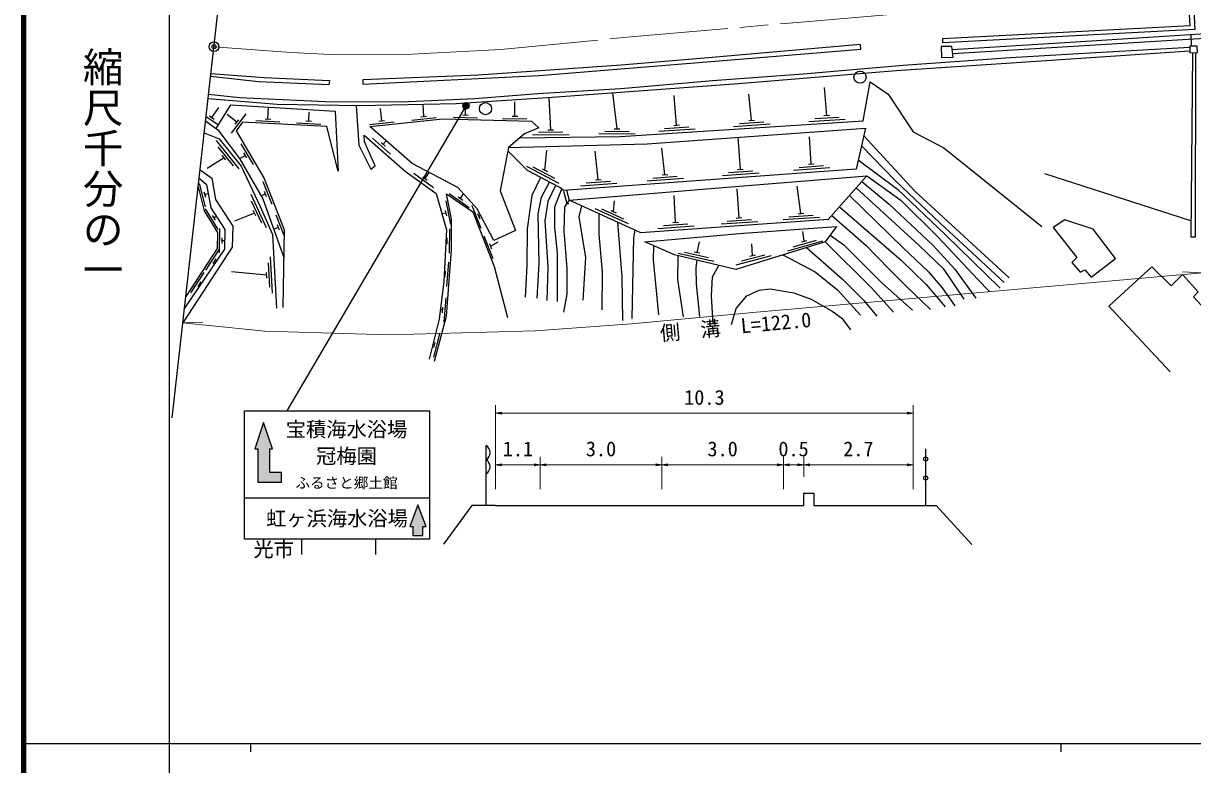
# Model space of a CAD drawing. Units: millimetres at full size, sheet at 1:1000, with parts at other scales. Extents: x 40000 to 680000, y 20000 to 380000.
# Drawn here: x 40000 to 184246, y 202409 to 293896 of the extents above; entities that cross this region are included whole.
import ezdxf
from ezdxf.enums import TextEntityAlignment as Align

# ---------------------------------------------------------------- set-up
doc = ezdxf.new("R2010")
doc.units = ezdxf.units.MM
doc.header["$LTSCALE"] = 1000
doc.header["$PDMODE"] = 32
doc.header["$PDSIZE"] = 500
doc.linetypes.add('CHAIN', pattern=[18.5, 12, -1.5, 3.5, -1.5])
for name, color, linetype, lineweight in [('M-BGD', 7, 'Continuous', 25), ('M-BMK', 2, 'CHAIN', 13), ('M-BMK-OTRS', 5, 'Continuous', 25), ('M-BMK-SRVR', 3, 'Continuous', 25), ('M-STR-HTXT', 7, 'Continuous', 13), ('M-STR-STRC', 7, 'Continuous', 25), ('M-TTL', 2, 'Continuous', 140), ('M-TTL-BAND', 7, 'Continuous', 25)]:
    doc.layers.add(name, color=color, linetype=linetype, lineweight=lineweight)
doc.layers.add('M-OTRS', color=6, linetype='Continuous')
doc.styles.add('@ＭＳ ゴシック', font='')
doc.styles.add('ＭＳ ゴシック', font='')
doc.styles.get('@ＭＳ ゴシック').set_extended_font_data('@MS Gothic')
doc.styles.get('ＭＳ ゴシック').set_extended_font_data('MS Gothic')

# ---------------------------------------------------------------- blocks, each defined once
blk = doc.blocks.new('open_arrow')
at = {"color": 0, "linetype": 'Continuous', "lineweight": -2}
blk.add_lwpolyline([(7.5, 1.25), (0, 0), (7.5, -1.25)], dxfattribs=at)

msp = doc.modelspace()

# ---------------------------------------------------------------- hatches: boundary and pattern name
at = {"layer": 'M-STR-STRC'}
for points in [[(94941, 283933, 1), (94266, 283503, 1)], [(68943, 237288), (68943, 241368), (68543, 241368), (69643, 244617), (70743, 241368), (70343, 241368), (70343, 238488), (71848, 238488), (71848, 237288)], [(88071, 230682), (88071, 231806), (87671, 231806), (88671, 234488), (89671, 231806), (89271, 231806), (89271, 230682)]]:
    msp.add_hatch(color=256, dxfattribs=at).paths.add_polyline_path(points)

# ---------------------------------------------------------------- linework, layer by layer
at = {"layer": 'M-BGD'}
for p, q in [((187109, 292119), (154647, 290136)), ((184033, 292516), (184050, 291088)), ((139111, 282534), (138852, 285966)), ((143618, 281877), (144447, 286681)), ((100630, 282433), (100648, 284232)), ((105065, 280771), (104883, 284750)), ((113235, 280884), (112723, 285334)), ((120581, 281330), (120284, 284991)), ((129830, 281931), (129512, 285176)), ((63265, 282267), (64114, 283504)), ((70174, 282110), (70251, 283550)), ((75210, 281841), (75269, 282954)), ((84217, 281882), (84063, 283374)), ((89387, 282415), (89333, 283913)), ((94549, 282587), (94587, 284074)), ((62544, 282398), (64060, 281358)), ((62976, 282465), (63554, 282069)), ((66344, 281712), (65159, 282630)), ((65663, 280342), (67501, 282713)), ((66130, 281435), (66559, 281988)), ((68660, 281890), (71656, 281730)), ((69824, 282129), (70523, 282091)), ((73696, 281622), (76691, 281462)), ((74860, 281860), (75559, 281823)), ((82755, 281430), (85739, 281737)), ((83868, 281846), (84565, 281918)), ((87926, 281963), (90910, 282270)), ((89039, 282379), (89735, 282451)), ((93042, 282325), (96041, 282249)), ((94200, 282596), (94899, 282578)), ((99123, 282171), (102122, 282096)), ((100281, 282442), (100980, 282425)), ((120232, 281307), (120930, 281353)), ((127623, 281186), (132114, 281478)), ((128352, 281534), (131346, 281729)), ((129480, 281908), (130179, 281954)), ((136905, 281790), (141395, 282081)), ((137634, 282138), (140628, 282332)), ((138762, 282512), (139460, 282557)), ((102823, 280142), (107322, 280199)), ((103569, 280452), (106569, 280489)), ((104715, 280766), (105415, 280775)), ((110977, 280314), (115477, 280255)), ((111731, 280604), (114731, 280564)), ((112885, 280889), (113585, 280880)), ((118375, 280586), (122865, 280877)), ((119104, 280934), (122097, 281128)), ((128465, 275894), (128182, 279850)), ((137201, 276527), (136997, 279912)), ((66628, 275935), (63809, 279442)), ((65925, 276332), (64045, 278670)), ((68402, 276459), (66884, 279047)), ((83058, 279745), (85310, 277763)), ((84119, 279210), (84645, 278748)), ((84382, 278979), (84760, 279409)), ((119136, 275217), (118769, 278496)), ((64751, 277313), (62663, 275973)), ((64970, 277040), (64532, 277586)), ((67384, 277601), (66669, 277182)), ((67561, 277299), (67207, 277903)), ((104330, 275762), (104564, 278254)), ((110916, 274620), (110527, 278134)), ((102061, 276283), (106039, 274180)), ((102864, 276198), (105516, 274796)), ((104021, 275926), (104640, 275598)), ((126991, 275486), (129983, 275703)), ((128116, 275868), (128815, 275919)), ((135001, 275766), (139489, 276092)), ((135727, 276120), (138719, 276337)), ((136852, 276502), (137550, 276553)), ((61706, 274152), (62440, 271244)), ((70688, 271533), (69593, 274326)), ((88153, 275392), (90597, 273652)), ((89264, 274969), (89834, 274563)), ((89549, 274766), (90069, 275497)), ((108715, 273859), (113204, 274184)), ((109442, 274212), (112434, 274429)), ((110567, 274595), (111265, 274645)), ((116936, 274455), (121424, 274781)), ((117662, 274809), (120654, 275026)), ((118787, 275191), (119485, 275242)), ((126265, 275132), (130753, 275458)), ((184043, 269527), (166029, 275346)), ((62278, 273111), (62449, 272432)), ((62364, 272771), (62807, 272883)), ((70005, 268678), (68101, 272756)), ((69861, 272820), (69333, 272613)), ((69989, 272494), (69734, 273146)), ((92527, 272899), (94985, 271179)), ((93928, 272285), (94315, 272838)), ((120461, 269338), (120275, 272658)), ((128301, 269891), (128059, 273465)), ((135924, 270429), (135446, 273817)), ((69416, 269231), (68147, 271949)), ((92742, 269056), (92171, 272001)), ((93641, 272485), (94215, 272084)), ((95343, 271402), (96439, 268609)), ((112801, 270672), (112937, 271989)), ((62438, 271025), (64009, 268469)), ((63296, 270202), (63663, 269606)), ((63479, 269904), (63780, 270089)), ((68510, 270463), (66034, 269466)), ((68658, 270146), (68362, 270780)), ((72179, 267729), (71203, 270219)), ((92162, 270471), (91640, 270370)), ((92229, 270127), (92096, 270815)), ((96042, 270441), (96298, 269789)), ((96170, 270115), (96397, 270204)), ((110504, 271058), (114600, 269193)), ((111311, 271020), (114041, 269777)), ((112482, 270817), (113119, 270527)), ((127952, 269867), (128650, 269916)), ((133722, 269672), (138211, 269989)), ((134449, 270024), (137442, 270236)), ((135575, 270405), (136274, 270454)), ((64206, 268592), (64143, 265593)), ((71471, 268713), (70882, 268482)), ((71599, 268387), (71343, 269038)), ((92587, 265522), (92604, 268522)), ((118259, 268581), (122747, 268898)), ((118986, 268933), (121978, 269144)), ((120112, 269313), (120810, 269363)), ((126099, 269134), (130588, 269451)), ((126826, 269486), (129818, 269698)), ((64482, 267436), (64467, 266736)), ((64474, 267086), (64818, 267079)), ((92296, 267024), (92108, 267025)), ((92294, 266674), (92298, 267374)), ((96808, 267669), (97903, 264876)), ((97635, 266382), (98582, 266943)), ((123106, 265635), (123396, 266939)), ((134327, 265808), (138645, 267074)), ((134962, 266307), (137841, 267151)), ((135981, 266918), (136653, 267115)), ((136317, 267016), (136143, 268218)), ((64111, 265959), (62473, 263445)), ((97507, 266708), (97763, 266056)), ((120780, 265538), (125173, 264561)), ((121577, 265668), (124506, 265017)), ((122765, 265711), (123448, 265559)), ((129964, 265250), (129854, 266700)), ((63735, 264832), (63353, 264245)), ((63544, 264538), (63727, 264419)), ((70396, 261326), (70231, 264321)), ((70737, 260593), (70489, 265087)), ((92250, 261436), (92475, 264428)), ((127937, 264104), (132293, 265235)), ((128588, 264583), (131491, 265337)), ((129625, 265162), (130303, 265338)), ((62270, 263132), (60632, 260619)), ((70014, 262807), (65685, 263243)), ((70033, 262457), (69995, 263156)), ((92063, 262954), (91901, 262966)), ((92037, 262605), (92090, 263303)), ((61893, 262005), (61511, 261418)), ((61702, 261712), (61837, 261624)), ((91918, 257019), (92143, 260011)), ((91732, 258537), (91428, 258560)), ((91705, 258188), (91758, 258886)), ((90620, 252687), (91389, 255587)), ((90714, 254214), (90521, 254266)), ((90624, 253876), (90804, 254552)), ((97072, 234406), (97072, 241798)), ((151323, 234406), (151323, 241390)), ((136262, 234406), (136262, 235923)), ((95321, 234406), (91833, 229621)), ((98262, 234406), (95321, 234406)), ((152628, 234406), (157020, 229576))]:
    msp.add_line(p, q, dxfattribs=at)
for points in [[(153399, 292035), (183958, 293623), (183200, 306034), (183863, 306051), (184527, 293130), (153439, 291478), (153410, 292035)], [(154596, 290679), (171710, 291744), (187155, 292712)], [(62793, 284615), (71292, 283914), (81427, 283753), (93376, 283995), (105216, 284772), (128211, 286495), (147688, 288071), (164925, 289237), (183890, 290521)], [(62852, 285141), (66658, 284734), (77267, 284258), (86631, 284231), (95707, 284623), (103464, 285237), (113692, 285877), (125001, 286830), (136207, 287654), (148523, 288751), (161792, 289679), (171548, 290266), (183890, 290963)], [(184224, 290286), (184026, 267558), (184621, 267558), (184654, 290296)], [(63141, 287719), (69699, 287225), (77760, 286850), (77703, 286301), (69005, 286676), (63099, 287339)], [(144447, 286681), (146683, 285177), (149774, 280525), (153573, 278553), (165648, 268842)], [(63784, 280908), (65580, 283828), (78476, 283058), (78854, 275656), (77422, 281154), (67040, 281708), (66269, 280627), (69717, 274747), (72192, 268431), (72008, 258848)], [(81046, 283759), (81396, 278879), (82860, 275896), (83391, 276299), (82091, 279282), (82036, 280105), (87109, 275640), (90936, 272913), (92179, 268420), (91854, 262028), (91285, 257394), (90079, 252458)], [(62486, 281876), (63986, 280757), (66649, 277216), (69538, 272260), (72126, 264983)], [(101276, 279774), (113665, 279930), (143618, 281877)], [(62319, 280386), (64158, 279638), (66859, 276278), (69231, 271298), (70732, 267848), (71234, 258749)], [(99837, 278558), (116965, 279048), (143894, 280974), (142732, 275892), (106635, 273272), (106160, 273625), (102182, 275728), (99764, 278171)], [(143679, 280035), (149985, 273192), (161600, 262483)], [(143396, 278795), (147571, 274475), (153093, 269233), (160992, 261927)], [(142999, 277062), (147833, 273450), (153736, 267828), (160523, 261199)], [(61808, 275834), (63265, 274806), (63704, 272165), (65824, 268853), (65739, 266278), (59686, 256918)], [(61693, 274806), (62608, 274011), (63119, 271113), (64840, 268447), (64801, 266008), (59891, 258744)], [(103796, 274874), (102713, 272657), (102147, 268553), (102120, 264014), (101908, 260123)], [(103397, 259962), (103613, 264255), (103505, 270390), (103924, 272466), (104891, 274295)], [(106993, 273298), (107342, 272074), (126276, 273642), (144043, 275063), (139293, 269678), (116183, 268047), (107342, 272074)], [(143452, 274393), (146796, 271593), (152251, 266499), (154916, 263563), (157501, 260000)], [(144043, 275063), (148248, 272095), (152798, 267566), (157711, 262326), (159172, 260786)], [(61569, 273704), (62309, 270773), (63953, 268097), (63911, 266096), (60051, 260170)], [(90703, 252197), (92182, 257771), (92796, 265948), (92818, 269751), (92214, 272866), (95429, 270617), (98069, 263888), (99720, 257612)], [(105634, 273902), (104689, 271921), (104343, 269521), (104707, 263789), (104580, 259689)], [(106398, 273448), (105509, 271205), (105509, 268714), (105872, 265569), (105836, 259584)], [(106621, 273192), (107058, 271663), (107274, 271681)], [(141907, 272642), (148476, 266215), (151645, 263214), (153338, 261271), (154897, 259025)], [(142748, 273595), (150507, 266496), (153473, 263635), (156004, 259876)], [(107342, 272074), (106766, 271267), (106678, 268247), (107045, 263629), (107035, 260459), (106650, 258270)], [(108864, 271381), (108505, 270015), (109339, 265016), (109008, 259734)], [(140685, 271256), (148282, 264668), (151326, 261706), (153706, 258925)], [(110982, 270417), (110980, 267870), (111391, 263198), (111378, 258539)], [(139735, 270180), (143955, 266481), (146822, 263575), (148911, 261477), (151926, 258596)], [(113310, 269356), (113822, 262624), (113921, 257224)], [(115452, 268380), (115251, 267460), (115083, 257463)], [(138930, 266943), (144621, 261244), (147339, 258272)], [(139538, 267763), (141206, 266564), (145888, 261884), (149679, 258496)], [(117753, 266442), (117702, 264701), (118370, 257905)], [(136625, 266225), (141070, 262310), (143697, 259712), (145275, 257741)], [(120753, 265224), (120713, 262283), (121400, 257673)], [(123078, 264666), (122976, 263779), (123007, 261699), (123415, 257719)], [(125101, 256779), (124878, 260250), (125031, 262595), (125811, 264011)], [(133677, 265308), (137668, 263229), (140450, 261001), (143266, 257902)], [(181467, 250899), (173910, 258998), (179230, 263841), (181616, 261506), (183010, 262897), (184934, 260762), (184372, 260162), (188589, 255538)], [(127354, 256746), (127936, 258694), (129256, 260249), (130781, 260987), (132112, 261136), (135048, 260646), (137178, 259877), (139797, 258393), (140958, 257496), (142041, 256059)], [(136262, 235923), (137503, 235923), (137503, 234406)], [(98262, 234406), (103762, 234406), (118762, 234406), (133762, 234406), (136262, 234406)], [(137503, 234406), (149762, 234406), (152628, 234406)]]:
    msp.add_lwpolyline(points, dxfattribs=at)
for points in [[(81857, 286927), (81857, 286386), (103615, 287463), (132860, 289845), (143326, 290703), (143274, 291292), (124013, 289609), (113731, 288725), (96148, 287513)], [(153222, 291022), (153267, 289667), (154685, 289721), (154560, 291058)], [(183890, 291086), (183890, 290278), (184845, 290301), (184800, 291097)], [(82721, 281187), (91764, 282120), (102680, 281844), (103602, 281015), (101835, 280247), (99837, 278558), (98831, 273244), (100708, 268340), (98023, 267096), (95982, 270997), (93595, 273633), (87978, 276602)], [(116657, 266915), (128836, 267984), (140325, 268826), (138930, 266943), (127897, 263510), (120342, 265323)], [(167047, 268697), (169971, 265014), (169357, 264400), (170388, 263197), (170954, 263467), (171740, 262558), (174737, 264866), (171985, 268476), (168497, 269630)]]:
    msp.add_lwpolyline(points, close=True, dxfattribs=at)
for centre, radius in [((143219, 287253), 750), ((97015, 283372), 750), ((151323, 240126), 250), ((151323, 237780), 250)]:
    msp.add_circle(centre, radius, dxfattribs=at)
for centre in [(96564, 240922), (96564, 239170)]:
    msp.add_arc(centre, 1013, 300.12378, 59.87622, dxfattribs=at)
at = {"layer": 'M-BMK'}
msp.add_lwpolyline([(63511, 291014), (73026, 290288), (77907, 290058), (87932, 290113), (98915, 290652), (114953, 292227), (135981, 294060), (162954, 296337), (178044, 297565), (190273, 298114), (203675, 298411), (211885, 298389), (225466, 297904), (237414, 296951), (244046, 296192), (253629, 294563), (262669, 292566)], dxfattribs=at)
at = {"layer": 'M-BMK-OTRS'}
msp.add_line((58373, 245216), (67592, 327392), dxfattribs=at)
at = {"layer": 'M-BMK-SRVR'}
msp.add_circle((63511, 291014), 600, dxfattribs=at)
at = {"layer": 'M-OTRS'}
msp.add_point((63511, 291014), dxfattribs=at)
at = {"layer": 'M-STR-HTXT'}
for p, q in [((185445, 263113), (182993, 263239)), ((59686, 256918), (62139, 257018)), ((98262, 236406), (98262, 246769)), ((149762, 236406), (149762, 246769)), ((149762, 245769), (98262, 245769)), ((103762, 236406), (103762, 240413)), ((118762, 236406), (118762, 240413)), ((133762, 236406), (133762, 240413)), ((136262, 237923), (136262, 240413)), ((98262, 239413), (103762, 239413)), ((103762, 239413), (118762, 239413)), ((118762, 239413), (133762, 239413)), ((133762, 239413), (136262, 239413)), ((136262, 239413), (149762, 239413))]:
    msp.add_line(p, q, dxfattribs=at)
msp.add_lwpolyline([(59686, 256918), (69789, 255915), (85119, 255440), (103130, 255950), (115027, 256825), (130007, 258212), (144953, 259531), (162247, 261057), (185445, 263113)], dxfattribs=at)
at = {"layer": 'M-STR-STRC'}
for p, q in [((94604, 283718), (72505, 246085)), ((67264, 246085), (90105, 246085)), ((67264, 230248), (67264, 246085)), ((90105, 246085), (90105, 230248)), ((68543, 241368), (68943, 241368)), ((68943, 241368), (68943, 237288)), ((70343, 241368), (70343, 238488)), ((70343, 241368), (70743, 241368)), ((70343, 238488), (71848, 238488)), ((71848, 237288), (71848, 238488)), ((68943, 237288), (71848, 237288)), ((67264, 235346), (90105, 235346)), ((87671, 231806), (88071, 231806)), ((88071, 230682), (88071, 231806)), ((89271, 230682), (89271, 231806)), ((89271, 231806), (89671, 231806)), ((90105, 230248), (67264, 230248)), ((74316, 230248), (74316, 228363)), ((83426, 230248), (83426, 228363)), ((88071, 230682), (89271, 230682))]:
    msp.add_line(p, q, dxfattribs=at)
for points in [[(70743, 241368), (69643, 244617), (68543, 241368)], [(89671, 231806), (88671, 234488), (87671, 231806)]]:
    msp.add_lwpolyline(points, dxfattribs=at)
msp.add_circle((94604, 283718), 400, dxfattribs=at)
at = {"layer": 'M-TTL'}
msp.add_line((40000, 380000), (40000, 20000), dxfattribs=at)
at = {"layer": 'M-TTL-BAND'}
for p, q in [((58000, 370000), (58000, 20000)), ((40000, 205000), (579000, 205000)), ((68000, 205000), (68000, 204000)), ((168000, 205000), (168000, 204000))]:
    msp.add_line(p, q, dxfattribs=at)

# ---------------------------------------------------------------- block references
at = {"layer": 'M-STR-HTXT', "xscale": 100, "yscale": 100}
for p in [(98262, 245769), (98262, 239413), (103762, 239413), (118762, 239413), (133762, 239413), (136262, 239413)]:
    msp.add_blockref('open_arrow', p, dxfattribs=at)
at = {"layer": 'M-STR-HTXT', "xscale": 100, "yscale": 100, "rotation": 180}
for p in [(149762, 245769), (103762, 239413), (118762, 239413), (133762, 239413), (136262, 239413), (149762, 239413)]:
    msp.add_blockref('open_arrow', p, dxfattribs=at)

# ---------------------------------------------------------------- texts
at = {"layer": 'M-STR-HTXT', "style": 'ＭＳ ゴシック'}
msp.add_text('側\u3000溝\u3000L=122.0', height=1833, rotation=5.293, dxfattribs=at).set_placement((118674, 254162), align=Align.BOTTOM_LEFT)
for s, p in [('10.3', (124012, 246269)), ('1.1', (101012, 239913)), ('3.0', (111262, 239913)), ('3.0', (126262, 239913)), ('0.5', (135012, 239913)), ('2.7', (143012, 239913))]:
    msp.add_text(s, height=1833, dxfattribs=at).set_placement(p, align=Align.BOTTOM_CENTER)
at = {"layer": 'M-STR-STRC', "style": 'ＭＳ ゴシック'}
for s, height, p in [('宝積海水浴場', 1833, (79861, 243789)), ('冠梅園', 1833, (79861, 240489)), ('ふるさと郷土館', 1320, (79861, 237189)), ('虹ヶ浜海水浴場', 1833, (78685, 232797)), ('光市', 1833, (70878, 228990))]:
    msp.add_text(s, height=height, dxfattribs=at).set_placement(p, align=Align.MIDDLE_CENTER)
at = {"layer": 'M-TTL-BAND', "style": '@ＭＳ ゴシック'}
msp.add_text('縮尺千分の一', height=3666, rotation=270, dxfattribs=at).set_placement((49777, 261030), align=Align.MIDDLE_RIGHT)

doc.saveas('drawing.dxf')
